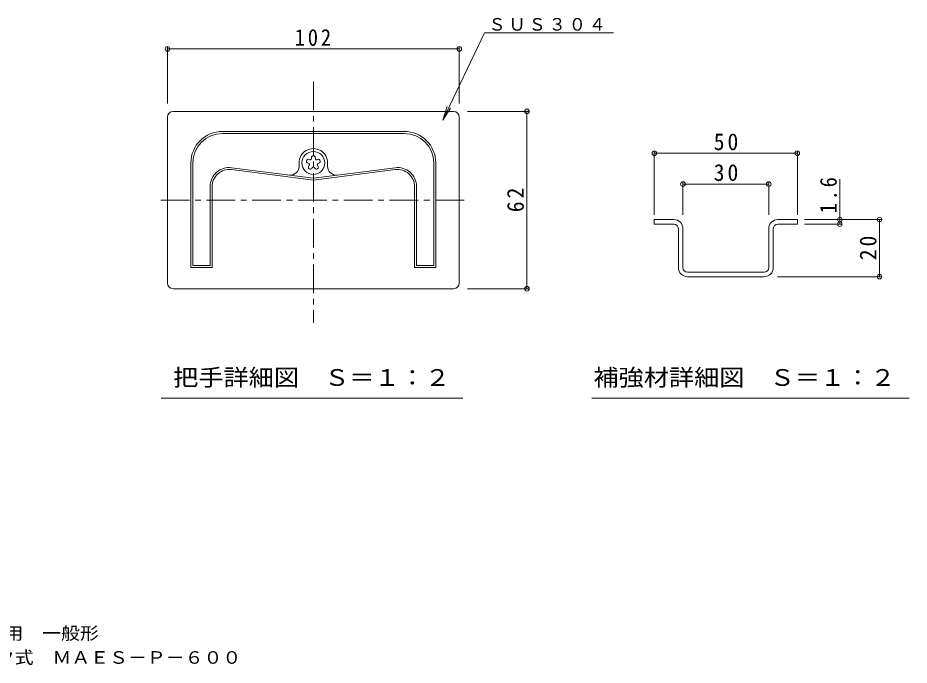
# Model space of a CAD drawing. Units: millimetres, scale not verified. Extents: x -349 to 362, y -274 to 203.
# Drawn here: x 5.2 to 316.8, y -273.6 to -47.2 of the extents above; entities that cross this region are included whole.
import ezdxf
from ezdxf.enums import TextEntityAlignment as Align

# ---------------------------------------------------------------- set-up
doc = ezdxf.new("R2010")
doc.units = ezdxf.units.MM
doc.header["$LTSCALE"] = 2
doc.header["$PDMODE"] = 32
doc.header["$PDSIZE"] = 1.6
doc.linetypes.add('CHAIN1', pattern=[8, 5, -1, 1, -1])
for name, color, linetype, lineweight in [('D-2', 3, 'Continuous', 9), ('D-4', 7, 'Continuous', 9), ('D-5', 7, 'Continuous', 9)]:
    doc.layers.add(name, color=color, linetype=linetype, lineweight=lineweight)
doc.layers.add('F-5_F-5ﾚｲﾔ', color=7, linetype='Continuous')
doc.styles.add('ＭＳ ゴシック', font='')
doc.styles.get('ＭＳ ゴシック').set_extended_font_data('MS Gothic')

msp = doc.modelspace()

# ---------------------------------------------------------------- linework, layer by layer
at = {"layer": 'D-2', "linetype": 'CHAIN1'}
for p, q in [((108.538, -69.495), (108.538, -153.925)), ((161.209, -110.962), (53.582, -110.962))]:
    msp.add_line(p, q, dxfattribs=at)
at = {"layer": 'D-2'}
for p, q in [((157.538, -79.962), (59.538, -79.962)), ((57.538, -81.962), (57.538, -139.962)), ((159.538, -139.962), (159.538, -81.962)), ((140.338, -86.962), (76.738, -86.962)), ((140.338, -87.662), (76.738, -87.662)), ((107.838, -96.448), (107.838, -96.162)), ((109.238, -96.448), (109.238, -96.162)), ((65.738, -134.562), (65.738, -97.962)), ((66.438, -133.862), (66.438, -97.962)), ((79.983, -99.626), (108.538, -103.256)), ((103.538, -99.215), (103.538, -97.962)), ((106.882, -98.16), (106.61, -98.071)), ((107.082, -98.775), (106.914, -99.007)), ((107.314, -96.828), (107.042, -96.74)), ((108.214, -99.598), (108.046, -99.829)), ((137.093, -99.626), (108.538, -103.256)), ((108.862, -99.598), (109.03, -99.829)), ((109.762, -96.828), (110.034, -96.74)), ((109.994, -98.775), (110.162, -99.007)), ((110.194, -98.16), (110.466, -98.071)), ((113.538, -99.215), (113.538, -97.962)), ((150.638, -133.862), (150.638, -97.962)), ((151.338, -134.562), (151.338, -97.962)), ((79.895, -100.321), (108.538, -103.962)), ((137.181, -100.321), (108.538, -103.962)), ((143.938, -134.562), (143.938, -106.273)), ((144.638, -133.862), (144.638, -106.273)), ((227.74, -119.358), (227.74, -117.758)), ((234.54, -117.758), (227.74, -117.758)), ((270.94, -117.758), (277.74, -117.758)), ((277.74, -119.358), (277.74, -117.758)), ((234.54, -119.358), (227.74, -119.358)), ((236.14, -120.958), (236.14, -134.558)), ((237.74, -120.958), (237.74, -134.558)), ((267.74, -120.958), (267.74, -134.558)), ((269.34, -134.558), (269.34, -120.958)), ((270.94, -119.358), (277.74, -119.358)), ((150.638, -133.862), (144.638, -133.862)), ((151.338, -134.562), (143.938, -134.562)), ((239.34, -136.158), (266.14, -136.158)), ((239.34, -137.758), (266.14, -137.758)), ((157.538, -141.962), (59.538, -141.962))]:
    msp.add_line(p, q, dxfattribs=at)
for points in [[(65.738, -134.562), (73.138, -134.562), (73.138, -106.273)], [(66.438, -133.862), (72.438, -133.862), (72.438, -106.273)]]:
    msp.add_lwpolyline(points, dxfattribs=at)
msp.add_circle((108.538, -97.962), 4, dxfattribs=at)
for centre, radius, start, end in [((59.538, -81.962), 2, 90, 180), ((157.538, -81.962), 2, 0, 90), ((76.738, -97.962), 11, 90, 180), ((140.338, -97.962), 11, 0, 90), ((76.738, -97.962), 10.3, 90, 180), ((140.338, -97.962), 10.3, 0.00002, 90), ((108.538, -97.962), 5, 0, 180.00002), ((107.438, -96.448), 0.4, 252, 358.85316), ((108.538, -96.162), 0.7, 0, 180), ((109.638, -96.448), 0.4, 180, 288), ((79.138, -106.273), 6.7, 82.75549, 180), ((100.538, -99.215), 3, 262.75549, 0), ((106.826, -97.405), 0.7, 72, 252), ((107.48, -99.418), 0.7, 144, 324), ((106.758, -98.54), 0.4, 324, 72), ((108.538, -99.833), 0.4, 36, 144), ((109.596, -99.418), 0.7, 216, 36), ((110.318, -98.54), 0.4, 108, 216), ((110.25, -97.405), 0.7, 288, 108), ((116.538, -99.215), 3, 180, 277.24452), ((137.938, -106.273), 6.7, 0.00002, 97.24452), ((79.138, -106.273), 6, 82.75549, 180), ((137.938, -106.273), 6, 0, 97.24452), ((234.54, -120.958), 3.2, 0, 90), ((270.94, -120.958), 3.2, 90, 180), ((234.54, -120.958), 1.6, 0, 90), ((270.94, -120.958), 1.6, 90, 180), ((239.34, -134.558), 3.2, 180, 270), ((239.34, -134.558), 1.6, 180, 270), ((266.14, -134.558), 1.6, 270, 0), ((266.14, -134.558), 3.2, 270, 0), ((59.538, -139.962), 2, 180, 270), ((157.538, -139.962), 2, 270, 0)]:
    msp.add_arc(centre, radius, start, end, dxfattribs=at)
at = {"layer": 'D-4'}
for p, q in [((57.538, -77.204), (57.538, -57.509)), ((57.538, -58.109), (159.538, -58.109)), ((159.538, -77.204), (159.538, -57.509)), ((162.459, -79.962), (183.815, -79.962)), ((183.215, -141.962), (183.215, -79.962)), ((227.74, -116.145), (227.74, -93.981)), ((227.74, -94.581), (277.74, -94.581)), ((277.74, -116.145), (277.74, -93.981)), ((237.74, -116.145), (237.74, -104.763)), ((237.74, -105.363), (267.74, -105.363)), ((267.74, -116.145), (267.74, -104.763)), ((292.593, -119.358), (292.593, -103.668)), ((280.271, -117.758), (307.055, -117.758)), ((306.455, -137.758), (306.455, -117.758)), ((280.271, -119.358), (293.193, -119.358)), ((270.811, -137.758), (307.055, -137.758)), ((162.459, -141.962), (183.815, -141.962)), ((160.776, -180.175), (55.393, -180.175)), ((316.83, -180.175), (205.908, -180.175))]:
    msp.add_line(p, q, dxfattribs=at)
for p in [(57.538, -58.109), (159.538, -58.109), (183.215, -79.962), (227.74, -94.581), (277.74, -94.581), (237.74, -105.363), (267.74, -105.363), (292.593, -117.758), (306.455, -117.758), (292.593, -119.358), (306.455, -137.758), (183.215, -141.962)]:
    msp.add_point(p, dxfattribs=at)
at = {"layer": 'D-5'}
for p, q in [((153.798, -82.999), (168.389, -52.461)), ((168.389, -52.461), (213.517, -52.461)), ((153.798, -82.999), (155.364, -78.25)), ((153.798, -82.999), (156.539, -78.817))]:
    msp.add_line(p, q, dxfattribs=at)

# ---------------------------------------------------------------- texts
at = {"layer": 'D-4', "color": 2, "style": 'ＭＳ ゴシック', "width": 1.1}
for s, p in [('把手詳細図\u3000Ｓ＝１：２', (59.538, -177.695)), ('補強材詳細図\u3000Ｓ＝１：２', (206.444, -177.695))]:
    msp.add_text(s, height=5.865, dxfattribs=at).set_placement(p, align=Align.BOTTOM_LEFT)
at = {"layer": 'D-4', "color": 2, "char_height": 5.865, "attachment_point": 7, "style": 'ＭＳ ゴシック'}
for s, insert in [('\\T1.27;\\W0.9;102', (102.038, -57.109)), ('\\T1.27;\\W0.95;50', (248.49, -93.581)), ('\\T1.27;\\W0.95;30', (248.49, -104.363))]:
    msp.add_mtext(s, dxfattribs=dict(at, insert=insert))
at = {"layer": 'D-4', "color": 2, "char_height": 5.865, "attachment_point": 7, "rotation": 90, "style": 'ＭＳ ゴシック'}
for s, insert in [('\\T1.27;\\W0.9;1.6', (291.593, -115.631)), ('\\T1.27;\\W0.95;62', (182.215, -115.212)), ('\\T1.27;\\W0.95;20', (305.455, -132.008))]:
    msp.add_mtext(s, dxfattribs=dict(at, insert=insert))
at = {"layer": 'D-5', "insert": (169.746, -51.783), "char_height": 4.399, "attachment_point": 7, "style": 'ＭＳ ゴシック'}
msp.add_mtext('\\T1.17;ＳＵＳ３０４', dxfattribs=at)
at = {"layer": 'F-5_F-5ﾚｲﾔ', "style": 'ＭＳ ゴシック', "width": 1.1}
for s, p in [('フロアーハッチ\u3000張物用（適用床材：3.2mm以下）\u3000屋内用\u3000一般形', (-167.72, -265.956)), ('アルミニウム＋スチール製\u3000ステンレス目地\u3000把手ロック式\u3000ＭＡＥＳ－Ｐ－６００', (-167.466, -274.434))]:
    msp.add_text(s, height=4.399, dxfattribs=at).set_placement(p, align=Align.BOTTOM_LEFT)

doc.saveas('drawing.dxf')
